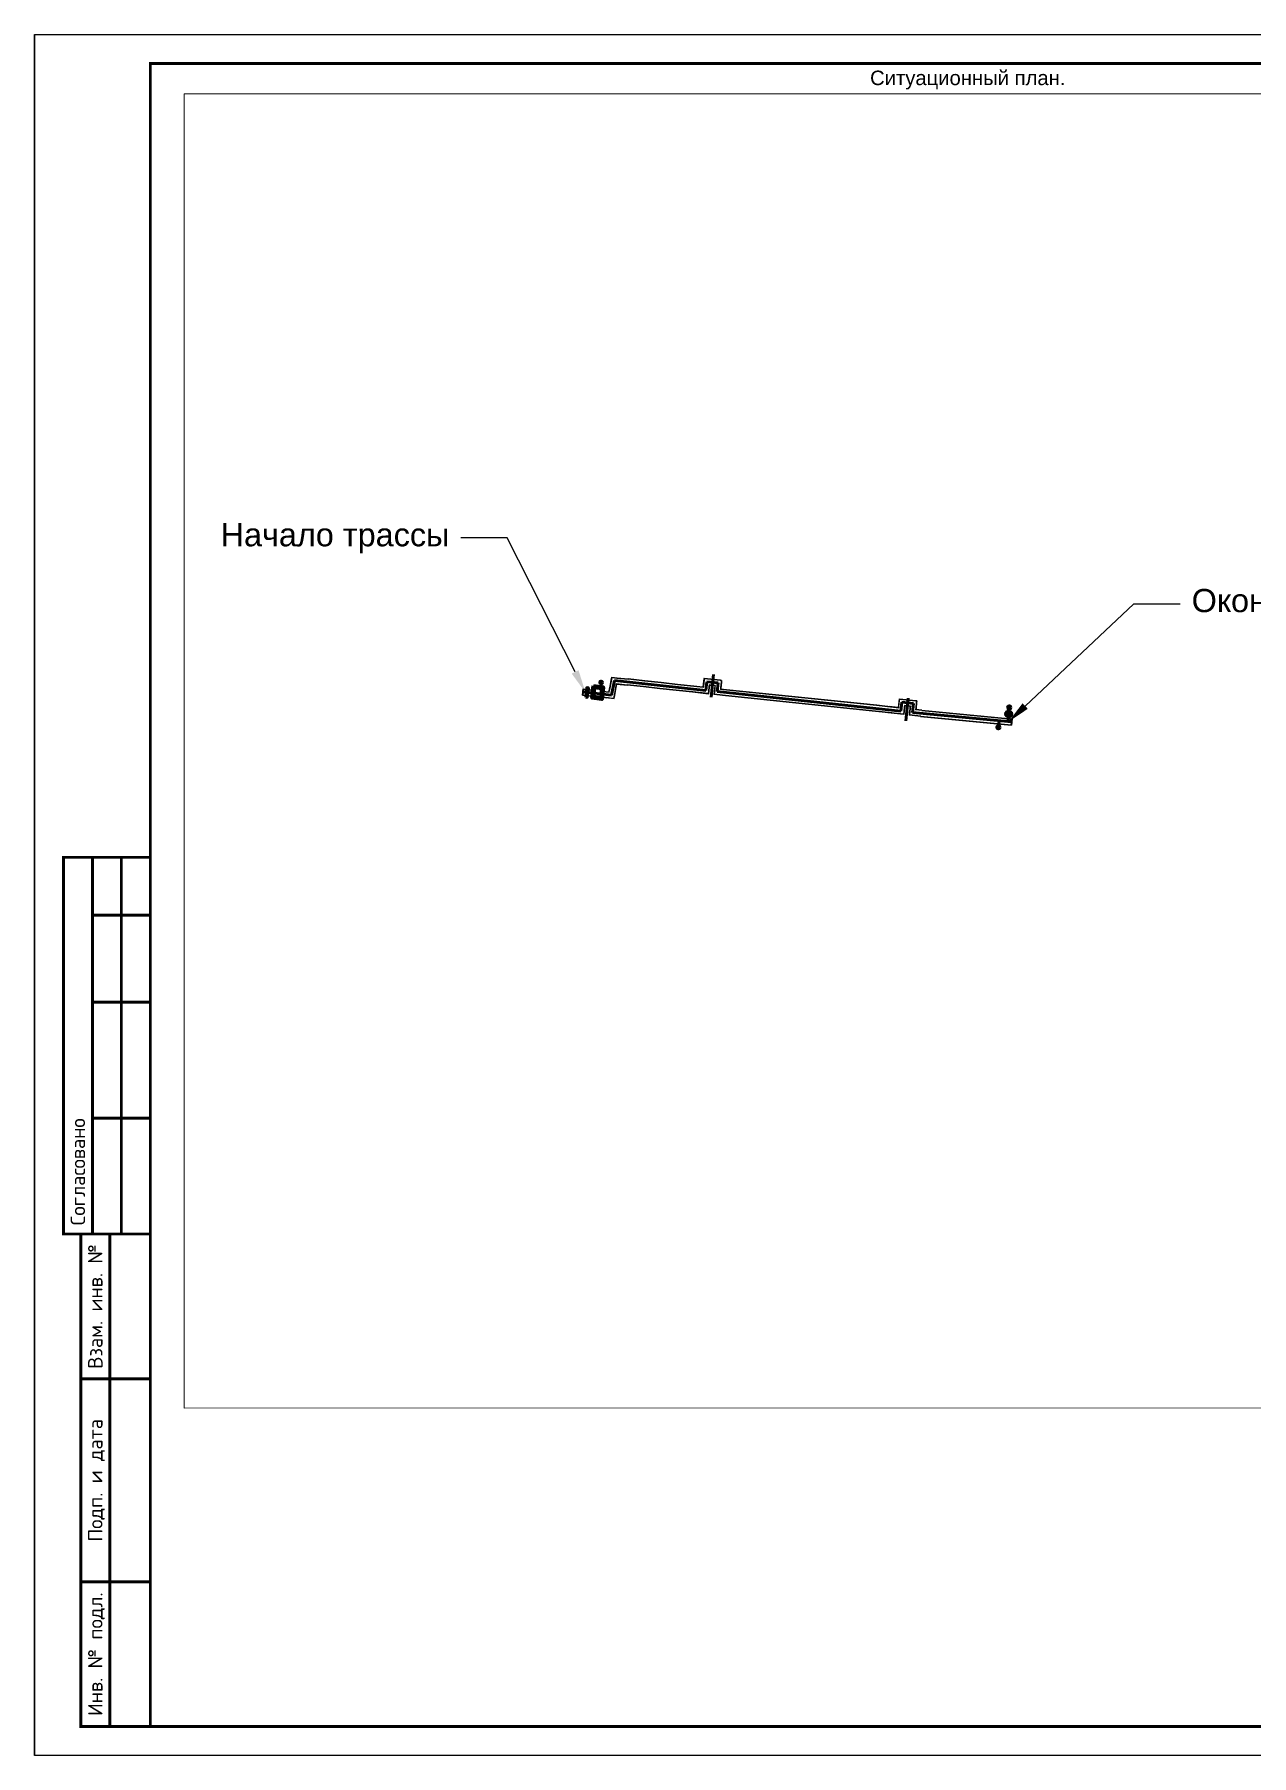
# Model space of a CAD drawing. Header units: millimetres. Extents: x 1114 to 8235, y 637 to 5441.
# Drawn here: x 2237.6 to 2447.6, y 1179.4 to 1476.4 of the extents above; entities that cross this region are included whole.
import ezdxf
from ezdxf import colors
from ezdxf.entities.mleader import LeaderData, LeaderLine
from ezdxf.enums import TextEntityAlignment as Align
from ezdxf.math import Vec2, Vec3

# ---------------------------------------------------------------- set-up
doc = ezdxf.new("R2010")
doc.units = ezdxf.units.MM
for name, color, linetype, lineweight in [('Основной', 1, 'Continuous', 60), ('Размер 3.5', 250, 'Continuous', 35), ('Размеры на чертеже', 250, 'Continuous', 25)]:
    doc.layers.add(name, color=color, linetype=linetype, lineweight=lineweight)
doc.styles.add('-ISOCPEUR-', font='isocpeur.ttf')
doc.styles.get("Standard").update_dxf_attribs({"font": 'arial.ttf'})
picture_1 = doc.add_image_def('image3.jpg', size_in_pixel=(1066, 807))

# ---------------------------------------------------------------- blocks, each defined once
blk = doc.blocks.new('*U316')
blk.add_lwpolyline([(0, 0), (420, 0), (420, -297), (0, -297)], close=True)
at = {"const_width": 0.5}
blk.add_lwpolyline([(20, -5), (415, -5), (415, -292), (20, -292)], close=True, dxfattribs=at)
for points in [[(20, -207), (5, -207), (5, -142), (20, -142)], [(10, -142), (10, -207)], [(15, -142), (15, -207)], [(10, -152), (20, -152)], [(10, -167), (20, -167)], [(10, -187), (20, -187)], [(20, -292), (8, -292), (8, -207), (20, -207)], [(13, -207), (13, -292)], [(8, -232), (20, -232)], [(8, -267), (20, -267)]]:
    blk.add_lwpolyline(points, dxfattribs=at)
at = {"style": '-ISOCPEUR-'}
blk.add_text('Согласовано', height=2.5, rotation=90, dxfattribs=at).set_placement((7.5, -205.5), align=Align.MIDDLE_LEFT)
for s, p in [('Взам. инв. №', (10.5, -219.5)), ('Подп. и дата', (10.5, -249.5)), ('Инв. № подл.', (10.5, -279.5))]:
    blk.add_text(s, height=2.5, rotation=90, dxfattribs=at).set_placement(p, align=Align.MIDDLE_CENTER)
blk.add_attdef('РАЗРАБОТАЛ', text='', height=2.5).set_placement((250.5, -264.22), align=Align.MIDDLE_LEFT)
at = {"flags": 8}
for tag, height, p in [('ДАТА', 2.5, (290.07, -264.4)), ('ЛИСТ', 3, (386.39, -271.92)), ('ЛИСТОВ', 3, (403.89, -271.92))]:
    blk.add_attdef(tag, text='', height=height, dxfattribs=at).set_placement(p, align=Align.MIDDLE_CENTER)
blk.add_attdef('ПРОВЕРИЛ', (250.75, -270.73), '', height=2.5)
for tag, p in [('ТЕПЛОВЫЕ_СЕТИ_001', (315.41, -270.98)), ('ИМЯ_ЧЕРТЕЖА_001', (317.51, -285.58))]:
    blk.add_attdef(tag, p, '', height=3, dxfattribs=at)
at = {"style": '-ISOCPEUR-', "flags": 8}
blk.add_attdef('ФОРМАТ', text='', height=3, dxfattribs=at).set_placement((380.97, -294.75), align=Align.MIDDLE_CENTER)

msp = doc.modelspace()

# ---------------------------------------------------------------- linework, layer by layer
at = {"color": 18, "lineweight": 35, "true_color": 0x000000}
for p, q in [((2332.282, 1363.421), (2332.164, 1362.348)), ((2406.248, 1358.251), (2406.145, 1357.176))]:
    msp.add_line(p, q, dxfattribs=at)
at = {"color": 5}
for p, q in [((2332.275, 1363.362), (2333.229, 1363.257)), ((2332.282, 1363.421), (2333.27, 1363.313)), ((2333.026, 1362.25), (2333.144, 1363.323)), ((2333.229, 1363.257), (2334.017, 1363.17)), ((2333.27, 1363.313), (2334.023, 1363.23)), ((2336.728, 1362.873), (2336.925, 1363.881)), ((2336.925, 1363.881), (2337.129, 1364.922)), ((2336.977, 1363.836), (2337.278, 1365.371)), ((2337.129, 1364.922), (2337.229, 1365.437)), ((2337.229, 1365.437), (2338.118, 1365.342)), ((2337.278, 1365.371), (2338.077, 1365.286)), ((2337.715, 1362.61), (2337.919, 1363.651)), ((2337.717, 1362.304), (2337.921, 1363.345)), ((2337.919, 1363.651), (2338.051, 1364.323)), ((2337.921, 1363.345), (2338.099, 1364.257)), ((2338.051, 1364.323), (2339.86, 1364.124)), ((2338.077, 1365.286), (2340.045, 1365.07)), ((2338.099, 1364.257), (2339.849, 1364.064)), ((2338.118, 1365.342), (2340.057, 1365.129)), ((2342.676, 1363.756), (2339.849, 1364.064)), ((2342.688, 1363.816), (2339.86, 1364.124)), ((2342.878, 1364.761), (2340.05, 1365.069)), ((2342.885, 1364.821), (2340.057, 1365.129)), ((2345.504, 1363.448), (2342.676, 1363.756)), ((2345.516, 1363.508), (2342.688, 1363.816)), ((2345.706, 1364.453), (2342.878, 1364.761)), ((2345.712, 1364.513), (2342.885, 1364.821)), ((2348.331, 1363.141), (2345.504, 1363.448)), ((2348.343, 1363.2), (2345.516, 1363.508)), ((2348.533, 1364.145), (2345.706, 1364.453)), ((2348.54, 1364.205), (2345.712, 1364.513)), ((2351.361, 1363.837), (2348.533, 1364.145)), ((2351.367, 1363.897), (2348.54, 1364.205)), ((2352.998, 1363.659), (2351.361, 1363.837)), ((2352.945, 1363.725), (2351.367, 1363.897)), ((2352.994, 1364.21), (2352.945, 1363.725)), ((2353.096, 1365.22), (2352.994, 1364.21)), ((2353.004, 1363.719), (2352.998, 1363.659)), ((2353.023, 1363.905), (2353.004, 1363.719)), ((2353.13, 1364.961), (2353.023, 1363.905)), ((2353.167, 1365.212), (2353.096, 1365.22)), ((2353.15, 1365.153), (2353.13, 1364.961)), ((2353.16, 1365.152), (2353.15, 1365.153)), ((2355.988, 1364.844), (2353.16, 1365.152)), ((2355.994, 1364.904), (2353.167, 1365.212)), ((2353.923, 1363.269), (2353.894, 1362.983)), ((2353.952, 1363.555), (2353.923, 1363.269)), ((2353.959, 1363.615), (2353.952, 1363.555)), ((2353.983, 1363.262), (2353.954, 1362.976)), ((2353.978, 1363.808), (2353.959, 1363.615)), ((2354.007, 1364.094), (2353.978, 1363.808)), ((2354.012, 1363.549), (2353.983, 1363.262)), ((2355.041, 1363.982), (2354.007, 1364.094)), ((2354.018, 1363.608), (2354.012, 1363.549)), ((2354.034, 1363.768), (2354.018, 1363.608)), ((2354.061, 1364.027), (2354.034, 1363.768)), ((2354.975, 1363.928), (2354.061, 1364.027)), ((2354.926, 1363.449), (2354.897, 1363.163)), ((2354.933, 1363.509), (2354.926, 1363.449)), ((2354.975, 1363.928), (2354.933, 1363.509)), ((2354.986, 1363.443), (2354.957, 1363.156)), ((2354.992, 1363.502), (2354.986, 1363.443)), ((2355.011, 1363.688), (2354.992, 1363.502)), ((2355.041, 1363.982), (2355.011, 1363.688)), ((2355.947, 1363.398), (2355.94, 1363.339)), ((2357.016, 1363.222), (2355.94, 1363.339)), ((2355.966, 1363.591), (2355.947, 1363.398)), ((2356.074, 1364.646), (2355.966, 1363.591)), ((2356.093, 1364.834), (2355.988, 1364.844)), ((2356.158, 1364.886), (2355.994, 1364.904)), ((2356.023, 1363.55), (2356.006, 1363.392)), ((2357.023, 1363.281), (2356.006, 1363.392)), ((2356.13, 1364.606), (2356.023, 1363.55)), ((2356.093, 1364.834), (2356.074, 1364.646)), ((2356.158, 1364.886), (2356.13, 1364.606)), ((2382.918, 1360.598), (2357.023, 1363.281)), ((2332.164, 1362.348), (2333.084, 1362.247)), ((2332.17, 1362.407), (2333.124, 1362.303)), ((2332.82, 1362.276), (2333.874, 1362.16)), ((2333.124, 1362.303), (2333.876, 1362.22)), ((2335.525, 1361.978), (2336.327, 1361.89)), ((2335.531, 1362.038), (2336.631, 1361.917)), ((2335.672, 1362.989), (2336.787, 1362.866)), ((2335.678, 1363.048), (2336.739, 1362.932)), ((2336.124, 1361.913), (2337.178, 1361.797)), ((2336.428, 1361.94), (2337.483, 1361.824)), ((2337.178, 1361.797), (2337.608, 1361.75)), ((2337.483, 1361.824), (2337.56, 1361.815)), ((2337.548, 1361.756), (2337.715, 1362.61)), ((2337.608, 1361.75), (2337.717, 1362.304)), ((2351.159, 1362.833), (2348.331, 1363.141)), ((2351.171, 1362.892), (2348.343, 1363.2)), ((2353.909, 1362.533), (2351.159, 1362.833)), ((2353.855, 1362.6), (2351.171, 1362.892)), ((2353.865, 1362.696), (2353.855, 1362.6)), ((2353.894, 1362.983), (2353.865, 1362.696)), ((2353.925, 1362.69), (2353.909, 1362.533)), ((2353.954, 1362.976), (2353.925, 1362.69)), ((2356.814, 1362.217), (2354.823, 1362.434)), ((2354.839, 1362.59), (2354.824, 1362.433)), ((2354.868, 1362.877), (2354.839, 1362.59)), ((2354.897, 1363.163), (2354.868, 1362.877)), ((2356.826, 1362.277), (2354.889, 1362.488)), ((2354.899, 1362.584), (2354.89, 1362.487)), ((2354.928, 1362.87), (2354.899, 1362.584)), ((2354.957, 1363.156), (2354.928, 1362.87)), ((2382.71, 1359.534), (2356.814, 1362.217)), ((2382.721, 1359.594), (2356.826, 1362.277)), ((2382.912, 1360.539), (2357.016, 1363.222)), ((2385.739, 1360.231), (2382.912, 1360.539)), ((2385.746, 1360.29), (2382.918, 1360.598)), ((2386.678, 1360.121), (2385.041, 1360.299)), ((2386.625, 1360.187), (2385.047, 1360.359)), ((2386.674, 1360.671), (2386.625, 1360.187)), ((2386.776, 1361.681), (2386.674, 1360.671)), ((2386.703, 1360.367), (2386.684, 1360.18)), ((2386.81, 1361.422), (2386.703, 1360.367)), ((2386.847, 1361.674), (2386.776, 1361.681)), ((2386.83, 1361.615), (2386.81, 1361.422)), ((2386.84, 1361.614), (2386.83, 1361.615)), ((2389.668, 1361.306), (2386.84, 1361.614)), ((2389.674, 1361.366), (2386.847, 1361.674)), ((2387.658, 1360.27), (2387.639, 1360.077)), ((2387.687, 1360.556), (2387.658, 1360.27)), ((2388.721, 1360.443), (2387.687, 1360.556)), ((2387.741, 1360.489), (2387.714, 1360.229)), ((2388.655, 1360.389), (2387.741, 1360.489)), ((2388.655, 1360.389), (2388.613, 1359.97)), ((2388.721, 1360.443), (2388.691, 1360.149)), ((2389.753, 1361.108), (2389.646, 1360.052)), ((2389.772, 1361.295), (2389.668, 1361.306)), ((2389.838, 1361.348), (2389.674, 1361.366)), ((2389.81, 1361.068), (2389.703, 1360.012)), ((2389.772, 1361.295), (2389.753, 1361.108)), ((2389.838, 1361.348), (2389.81, 1361.068)), ((2385.537, 1359.226), (2382.71, 1359.534)), ((2385.549, 1359.286), (2382.721, 1359.594)), ((2387.589, 1358.995), (2384.839, 1359.294)), ((2387.535, 1359.062), (2384.851, 1359.354)), ((2386.684, 1360.18), (2386.678, 1360.121)), ((2387.545, 1359.158), (2387.535, 1359.062)), ((2387.574, 1359.444), (2387.545, 1359.158)), ((2387.603, 1359.731), (2387.574, 1359.444)), ((2387.605, 1359.151), (2387.589, 1358.995)), ((2387.632, 1360.017), (2387.603, 1359.731)), ((2387.634, 1359.438), (2387.605, 1359.151)), ((2387.639, 1360.077), (2387.632, 1360.017)), ((2387.663, 1359.724), (2387.634, 1359.438)), ((2387.692, 1360.01), (2387.663, 1359.724)), ((2387.698, 1360.07), (2387.692, 1360.01)), ((2387.714, 1360.229), (2387.698, 1360.07)), ((2390.494, 1358.678), (2388.503, 1358.895)), ((2388.519, 1359.052), (2388.504, 1358.895)), ((2388.548, 1359.338), (2388.519, 1359.052)), ((2388.577, 1359.624), (2388.548, 1359.338)), ((2390.506, 1358.738), (2388.569, 1358.949)), ((2388.579, 1359.045), (2388.57, 1358.949)), ((2388.606, 1359.911), (2388.577, 1359.624)), ((2388.608, 1359.332), (2388.579, 1359.045)), ((2388.613, 1359.97), (2388.606, 1359.911)), ((2388.637, 1359.618), (2388.608, 1359.332)), ((2388.666, 1359.904), (2388.637, 1359.618)), ((2388.672, 1359.964), (2388.666, 1359.904)), ((2388.691, 1360.149), (2388.672, 1359.964)), ((2389.627, 1359.86), (2389.62, 1359.8)), ((2390.696, 1359.683), (2389.62, 1359.8)), ((2389.646, 1360.052), (2389.627, 1359.86)), ((2389.703, 1360.012), (2389.686, 1359.854)), ((2390.702, 1359.743), (2389.686, 1359.854)), ((2390.494, 1358.678), (2406.145, 1357.176)), ((2390.506, 1358.738), (2406.151, 1357.237)), ((2390.696, 1359.683), (2406.242, 1358.191)), ((2390.702, 1359.743), (2406.248, 1358.251))]:
    msp.add_line(p, q, dxfattribs=at)
at = {"color": 1, "lineweight": 50}
for p, q in [((2333.18, 1363.625), (2332.708, 1361.985)), ((2332.903, 1363.658), (2332.986, 1361.953)), ((2335.365, 1364.278), (2335.312, 1363.789)), ((2354.355, 1362.009), (2354.778, 1365.9)), ((2355.418, 1362.946), (2387.104, 1359.566)), ((2387.939, 1357.904), (2388.361, 1361.794)), ((2406.197, 1357.713), (2389.093, 1359.348)), ((2403.912, 1356.796), (2404.02, 1357.921)), ((2405.695, 1359.095), (2405.569, 1357.773)), ((2405.799, 1360.218), (2405.695, 1359.095))]:
    msp.add_line(p, q, dxfattribs=at)
for p, q in [((2336.787, 1362.866), (2336.977, 1363.836)), ((2337.276, 1362.866), (2337.48, 1363.907))]:
    msp.add_line(p, q)
msp.add_lwpolyline([(2332.708, 1361.985), (2332.903, 1363.658), (2333.18, 1363.625), (2332.986, 1361.953)], close=True, dxfattribs=at)
at = {"color": 3, "lineweight": 70}
for points in [[(2334.064, 1363.926), (2335.719, 1363.744), (2335.491, 1361.672), (2333.836, 1361.853)], [(2334.241, 1363.705), (2335.498, 1363.567), (2335.314, 1361.892), (2334.057, 1362.03)]]:
    msp.add_lwpolyline(points, close=True, dxfattribs=at)
at = {"color": 1, "lineweight": 50}
for centre, radius in [((2335.365, 1364.528), 0.25), ((2405.799, 1360.218), 0.29), ((2405.799, 1360.218), 0.25), ((2405.695, 1359.095), 0.55), ((2405.695, 1359.095), 0.5), ((2403.912, 1356.796), 0.29), ((2403.912, 1356.796), 0.25), ((2403.824, 1356.922), 0.0135), ((2404.021, 1356.881), 0.0144)]:
    msp.add_circle(centre, radius, dxfattribs=at)
at = {"layer": 'Основной', "color": 1, "lineweight": 50}
for p, q in [((2337.138, 1362.344), (2337.664, 1364.847)), ((2337.664, 1364.847), (2353.43, 1363.163)), ((2353.43, 1363.163), (2353.582, 1364.655)), ((2353.582, 1364.655), (2355.57, 1364.438)), ((2355.418, 1362.946), (2355.57, 1364.438)), ((2332.223, 1362.885), (2337.174, 1362.341)), ((2387.104, 1359.566), (2387.262, 1361.117)), ((2387.262, 1361.117), (2389.25, 1360.899)), ((2389.093, 1359.348), (2389.25, 1360.899))]:
    msp.add_line(p, q, dxfattribs=at)
at = {"layer": 'Размер 3.5', "lineweight": 25}
msp.add_line((2237.597, 1476.353), (2237.597, 1179.353), dxfattribs=at)

# ---------------------------------------------------------------- block references
at = {"layer": 'Размеры на чертеже', "lineweight": 90}
msp.add_blockref('*U316', (2237.597, 1476.353), dxfattribs=at)

# ---------------------------------------------------------------- texts
at = {"lineweight": 35, "insert": (2381.776, 1470.104), "char_height": 2.5, "attachment_point": 1}
msp.add_mtext_dynamic_manual_height_columns('Ситуационный план.', width=57.61041, gutter_width=12.5, heights=[0], dxfattribs=at)

# ---------------------------------------------------------------- pictures from other files: only their frames are drawn
at = {"color": 7, "lineweight": 0, "true_color": 0xffffff}
image = msp.add_image(picture_1, insert=(2263.459, 1239.33), size_in_units=(299.58, 226.793), rotation=0.00084, dxfattribs=at)
image.dxf.flags = 7

# ---------------------------------------------------------------- leaders
at = {"color": 1, "lineweight": 35}
ml = msp.add_multileader_mtext('Standard', dxfattribs=at)
ml.set_content('Начало трассы', color=1)
ml.set_leader_properties()
ml.build(insert=Vec2(0, 0))
ctx = ml.context
ctx.base_point, ctx.plane_origin = Vec3(2268.566, 1389.467), Vec3(2332.688, 1362.782)
ctx.text_align_type = 2
notes = []
notes.append((ctx, [(0, (1, 1, 0), (2319.183, 1389.467), (-1, 0), 8, [(0, [(2332.688, 1362.782)], 0, [])])]))
ctx.mtext.insert, ctx.mtext.alignment, ctx.mtext.flow_direction = Vec3(2309.183, 1392.022), 3, 5
ml = msp.add_multileader_mtext('Standard', dxfattribs=at)
ml.set_content('Окончание трассы', color=1)
ml.set_leader_properties()
ml.build(insert=Vec2(0, 0))
ctx = ml.context
ctx.base_point, ctx.plane_origin = Vec3(2435.263, 1378.109), Vec3(2405.625, 1357.712)
notes.append((ctx, [(0, (1, 1, 0), (2427.263, 1378.109), (1, 0), 8, [(0, [(2405.625, 1357.712)], 0, [])])]))
ctx.mtext.insert, ctx.mtext.flow_direction = Vec3(2437.263, 1380.664), 5
for ctx, leaders in notes:
    for number, flags, end, landing, length, lines in leaders:
        leader = LeaderData()
        leader.index, (leader.has_last_leader_line, leader.has_dogleg_vector, leader.attachment_direction) = number, flags
        leader.last_leader_point, leader.dogleg_vector, leader.dogleg_length = Vec3(end), Vec3(landing), length
        for number, points, colour, breaks in lines:
            line = LeaderLine()
            line.index, line.vertices, line.color, line.breaks = number, Vec3.list(points), colors.encode_raw_color(colour), breaks
            leader.lines.append(line)
        ctx.leaders.append(leader)

doc.saveas('drawing.dxf')
